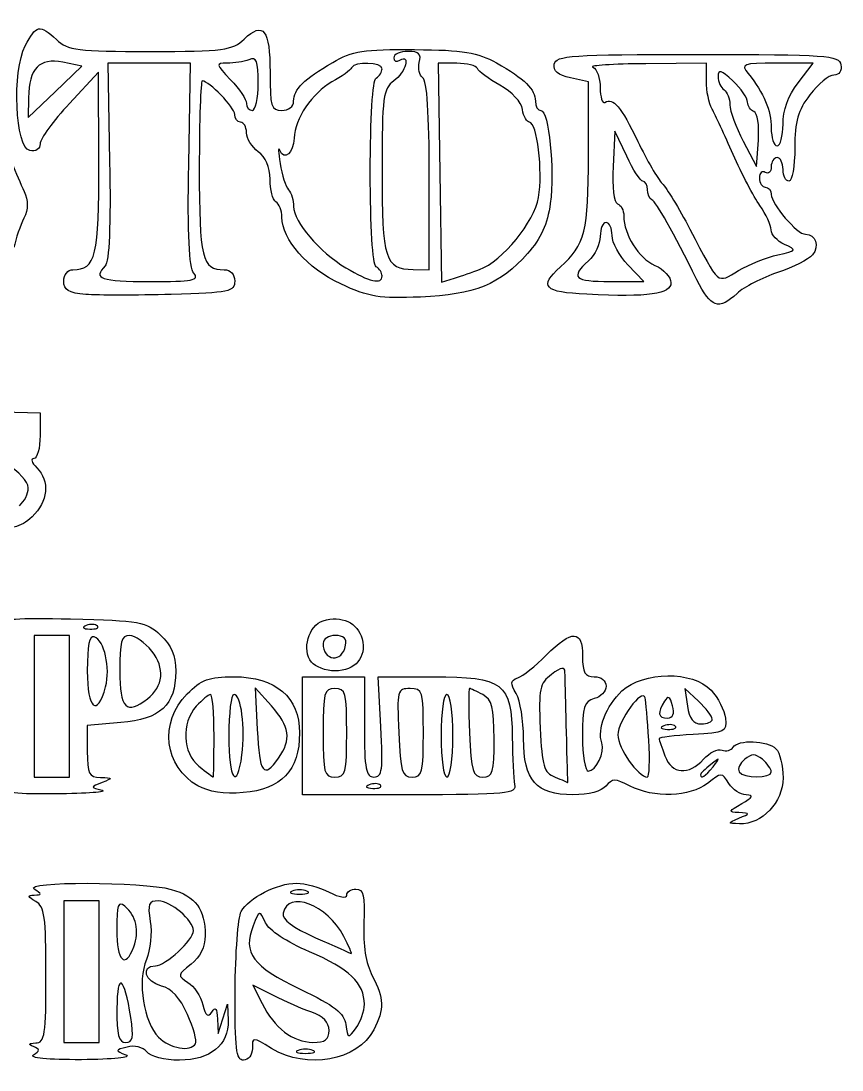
# Model space of a CAD drawing. Extents: x 2.03 to 5.27, y 7.1 to 8.91.
# Drawn here: x 2.863 to 3.328, y 7.263 to 7.856 of the extents above; entities that cross this region are included whole.
import ezdxf

# ---------------------------------------------------------------- set-up
doc = ezdxf.new("R2010")
doc.units = 0
doc.layers.add('Layer_1', color=7, linetype='CONTINUOUS')

msp = doc.modelspace()

# ---------------------------------------------------------------- linework, layer by layer
at = {"layer": 'Layer_1', "color": 7}
for p, q in [((2.897866, 7.830077), (2.887016, 7.832296)), ((2.887016, 7.832296), (2.887021, 7.832296)), ((2.93585, 7.831758), (2.912517, 7.831758)), ((2.912517, 7.831758), (2.91351, 7.776247)), ((2.959183, 7.831757), (2.93585, 7.831758)), ((2.958195, 7.774781), (2.959183, 7.831757)), ((3.109739, 7.831753), (3.099183, 7.831756)), ((3.099183, 7.831756), (3.10016, 7.769907)), ((3.25085, 7.831749), (3.216683, 7.831485)), ((3.25085, 7.821704), (3.25085, 7.831749)), ((3.311189, 7.831749), (3.290503, 7.831749)), ((3.302686, 7.820601), (3.311189, 7.831749)), ((2.882689, 7.815613), (2.897866, 7.830077)), ((2.907263, 7.826749), (2.890723, 7.809016)), ((2.90739, 7.775677), (2.907263, 7.826749)), ((2.997517, 7.820439), (2.997517, 7.820439)), ((3.184184, 7.821219), (3.173998, 7.823456)), ((3.184184, 7.779772), (3.184184, 7.821219)), ((2.867512, 7.801148), (2.882689, 7.815613)), ((2.867623, 7.812282), (2.867512, 7.801148)), ((3.277745, 7.80445), (3.277745, 7.80445)), ((3.294183, 7.797267), (3.294183, 7.797267)), ((3.199183, 7.793416), (3.198161, 7.773479)), ((3.205803, 7.779249), (3.199183, 7.793416)), ((3.271683, 7.787685), (3.279183, 7.773416)), ((3.279183, 7.773416), (3.280245, 7.788339)), ((3.094183, 7.715082), (3.094183, 7.768219)), ((3.094183, 7.768219), (3.094183, 7.768219)), ((3.10016, 7.769907), (3.101136, 7.708057)), ((3.291272, 7.723531), (3.291271, 7.723531)), ((2.961103, 7.71311), (2.961103, 7.71311)), ((3.085016, 7.715209), (3.094183, 7.715082)), ((3.122619, 7.715167), (3.12262, 7.715167)), ((3.21543, 7.708416), (3.206473, 7.717765)), ((3.206473, 7.717765), (3.206473, 7.717765)), ((3.067516, 7.711552), (3.067516, 7.711552)), ((3.101136, 7.708057), (3.108493, 7.710348)), ((3.196473, 7.708416), (3.21543, 7.708416)), ((3.245539, 7.709329), (3.245538, 7.709329)), ((2.900017, 7.701117), (2.900017, 7.701117)), ((2.852786, 7.634685), (2.874183, 7.634222)), ((2.874183, 7.634222), (2.874183, 7.621318)), ((2.867517, 7.591885), (2.867517, 7.591885)), ((2.906614, 7.513763), (2.906614, 7.513763)), ((2.88085, 7.508416), (2.87085, 7.508416)), ((2.87085, 7.508416), (2.87085, 7.468416)), ((2.89085, 7.508416), (2.88085, 7.508416)), ((2.89085, 7.468416), (2.89085, 7.508416)), ((3.046928, 7.502859), (3.046928, 7.502859)), ((3.027552, 7.493373), (3.027552, 7.493373)), ((3.022517, 7.451749), (3.022517, 7.485083)), ((3.022517, 7.485083), (3.040017, 7.485083)), ((3.040017, 7.485083), (3.057517, 7.485083)), ((3.057517, 7.485083), (3.057517, 7.456749)), ((3.066865, 7.456749), (3.065378, 7.485083)), ((3.065378, 7.485083), (3.096447, 7.485083)), ((2.911213, 7.479467), (2.911213, 7.479467)), ((3.005017, 7.468586), (2.99585, 7.478862)), ((2.99585, 7.478862), (2.996957, 7.455306)), ((3.24642, 7.471213), (3.238658, 7.478506)), ((3.238658, 7.478506), (3.240132, 7.468461)), ((2.934876, 7.472583), (2.934876, 7.472583)), ((2.87085, 7.468416), (2.87085, 7.428416)), ((2.89085, 7.428416), (2.89085, 7.468416)), ((2.89085, 7.468416), (2.89085, 7.468416)), ((3.231742, 7.468698), (3.231742, 7.468698)), ((2.919738, 7.459157), (2.900851, 7.45759)), ((2.900851, 7.45759), (2.900851, 7.443003)), ((3.254183, 7.461168), (3.254183, 7.461168)), ((2.972517, 7.451749), (2.972517, 7.451749)), ((3.022517, 7.418416), (3.022517, 7.451749)), ((3.022517, 7.451749), (3.022517, 7.451749)), ((3.047517, 7.453416), (3.047517, 7.453416)), ((3.09085, 7.453416), (3.09085, 7.453416)), ((3.107516, 7.451749), (3.107516, 7.451749)), ((3.171753, 7.454249), (3.171754, 7.454249)), ((3.23328, 7.457097), (3.23328, 7.457097)), ((3.13085, 7.449965), (3.13085, 7.449965)), ((3.21832, 7.449249), (3.218321, 7.449249)), ((2.988302, 7.440916), (2.988302, 7.440916)), ((3.008994, 7.439158), (3.008994, 7.439158)), ((3.254608, 7.434249), (3.254608, 7.434249)), ((2.87085, 7.428416), (2.88085, 7.428416)), ((2.88085, 7.428416), (2.89085, 7.428416)), ((3.287516, 7.431341), (3.287516, 7.431341)), ((2.963434, 7.423421), (2.963434, 7.423421)), ((3.066614, 7.423763), (3.066614, 7.423763)), ((3.083055, 7.418416), (3.022517, 7.418416)), ((3.269184, 7.405083), (3.269183, 7.405083)), ((3.025017, 7.363957), (3.025017, 7.363957)), ((2.897517, 7.358416), (2.887517, 7.358416)), ((2.887517, 7.358416), (2.887517, 7.318416)), ((2.907517, 7.358416), (2.897517, 7.358416)), ((2.907517, 7.318416), (2.907517, 7.358416)), ((3.045866, 7.338385), (3.045866, 7.338385)), ((2.927126, 7.332458), (2.927126, 7.332458)), ((2.887517, 7.318416), (2.887517, 7.278416)), ((2.907517, 7.278416), (2.907517, 7.318416)), ((2.907517, 7.318416), (2.907517, 7.318416)), ((3.006192, 7.304908), (2.994455, 7.310892)), ((2.994455, 7.310892), (2.999679, 7.300487)), ((2.984438, 7.307436), (2.984437, 7.307435)), ((2.977517, 7.291749), (2.980185, 7.300083)), ((2.980185, 7.300083), (2.980518, 7.290916)), ((3.057517, 7.299978), (3.057517, 7.299978)), ((2.925443, 7.292583), (2.925443, 7.292583)), ((2.974464, 7.291749), (2.974848, 7.283416)), ((2.974848, 7.283416), (2.977517, 7.291749)), ((3.037517, 7.285256), (3.037517, 7.285256)), ((2.887517, 7.278416), (2.897517, 7.278416)), ((2.897517, 7.278416), (2.907517, 7.278416)), ((2.962093, 7.27773), (2.962093, 7.27773)), ((3.02835, 7.273957), (3.02835, 7.273957)), ((2.870394, 7.271397), (2.870394, 7.271397))]:
    msp.add_line(p, q, dxfattribs=at)
for points in [[(2.989555, 7.845431), (3.000419, 7.855637), (3.004184, 7.850778), (3.004184, 7.826552)], [(2.865792, 7.841636), (2.871954, 7.853553), (2.873913, 7.853936), (2.883416, 7.845082)], [(2.883416, 7.845082), (2.889851, 7.839087), (2.895179, 7.838415), (2.936329, 7.838415)], [(2.936329, 7.838415), (2.978259, 7.838415), (2.982712, 7.839002), (2.989555, 7.845431)], [(2.86835, 7.782373), (2.860093, 7.783949), (2.858233, 7.827019), (2.865792, 7.841636)], [(3.039604, 7.832233), (3.050766, 7.838716), (3.057039, 7.839698), (3.085876, 7.839471)], [(3.082204, 7.838415), (3.077793, 7.838415), (3.074183, 7.836827), (3.074183, 7.834885)], [(3.077516, 7.833415), (3.0839, 7.837361), (3.080802, 7.82652), (3.074183, 7.821749)], [(3.088581, 7.832125), (3.089856, 7.837003), (3.088425, 7.838415), (3.082204, 7.838415)], [(3.085876, 7.839471), (3.11362, 7.839253), (3.121404, 7.837991), (3.132122, 7.83197)], [(3.164877, 7.831221), (3.165834, 7.836186), (3.174081, 7.836749), (3.245851, 7.836749)], [(3.245851, 7.836749), (3.319305, 7.836749), (3.325851, 7.836278), (3.326883, 7.830915)], [(2.887021, 7.832296), (2.873841, 7.834992), (2.867779, 7.828738), (2.867623, 7.812282)], [(2.979954, 7.831749), (2.97328, 7.831749), (2.973375, 7.831291), (2.981893, 7.8224)], [(2.992244, 7.833772), (2.989344, 7.832659), (2.983813, 7.831749), (2.979954, 7.831749)], [(2.997517, 7.820439), (2.997517, 7.833073), (2.996582, 7.835437), (2.992244, 7.833772)], [(3.017517, 7.81032), (3.017517, 7.816989), (3.023389, 7.822814), (3.039604, 7.832233)], [(3.067516, 7.828612), (3.067516, 7.832316), (3.051914, 7.832892), (3.050294, 7.829249)], [(3.074183, 7.834885), (3.074183, 7.832944), (3.075683, 7.832282), (3.077516, 7.833415)], [(3.090559, 7.823595), (3.088566, 7.824827), (3.087676, 7.828665), (3.088581, 7.832125)], [(3.121405, 7.828767), (3.120794, 7.830407), (3.115544, 7.831751), (3.109739, 7.831753)], [(3.132122, 7.83197), (3.148169, 7.822958), (3.154184, 7.817055), (3.154184, 7.81032)], [(3.173998, 7.823456), (3.16693, 7.825009), (3.164138, 7.827385), (3.164877, 7.831221)], [(3.216683, 7.831485), (3.197891, 7.831341), (3.184391, 7.830465), (3.186683, 7.829541)], [(3.290503, 7.831749), (3.27124, 7.831749), (3.270139, 7.831348), (3.2745, 7.825915)], [(3.326883, 7.830915), (3.327555, 7.827423), (3.325969, 7.825082), (3.322931, 7.825082)], [(3.004184, 7.826552), (3.004184, 7.807304), (3.004874, 7.805082), (3.01085, 7.805082)], [(3.050294, 7.829249), (3.049683, 7.827874), (3.044683, 7.824233), (3.039183, 7.821158)], [(3.064183, 7.823415), (3.066016, 7.824549), (3.067516, 7.826887), (3.067516, 7.828612)], [(3.134183, 7.819334), (3.127766, 7.822882), (3.122016, 7.827127), (3.121405, 7.828767)], [(3.186683, 7.829541), (3.188975, 7.828617), (3.19085, 7.823396), (3.19085, 7.817941)], [(3.26585, 7.821749), (3.259187, 7.828008), (3.257516, 7.828498), (3.257516, 7.824193)], [(3.2745, 7.825915), (3.283427, 7.814796), (3.287516, 7.805124), (3.287516, 7.795127)], [(3.322931, 7.825082), (3.32014, 7.825082), (3.31403, 7.820066), (3.309353, 7.813934)], [(2.965825, 7.821749), (2.964923, 7.821749), (2.964184, 7.799549), (2.964184, 7.772416)], [(2.984184, 7.802814), (2.984184, 7.806823), (2.969712, 7.821749), (2.965825, 7.821749)], [(2.981893, 7.8224), (2.986819, 7.817258), (2.99085, 7.811258), (2.99085, 7.809066)], [(2.994183, 7.805082), (2.996017, 7.805082), (2.997517, 7.811993), (2.997517, 7.820439)], [(3.039183, 7.821158), (3.027908, 7.814855), (3.018125, 7.800372), (3.01776, 7.789446)], [(3.06085, 7.770082), (3.06085, 7.800669), (3.062195, 7.822187), (3.064183, 7.823415)], [(3.074183, 7.821749), (3.06807, 7.817343), (3.067516, 7.81312), (3.067516, 7.770872)], [(3.094183, 7.768219), (3.094183, 7.802886), (3.092924, 7.822134), (3.090559, 7.823595)], [(3.146915, 7.805649), (3.146302, 7.809815), (3.140903, 7.815617), (3.134183, 7.819334)], [(3.254058, 7.80587), (3.252293, 7.809054), (3.25085, 7.816179), (3.25085, 7.821704)], [(3.257516, 7.824193), (3.257516, 7.821232), (3.259016, 7.817882), (3.26085, 7.816749)], [(3.274183, 7.809779), (3.274183, 7.812056), (3.270433, 7.817443), (3.26585, 7.821749)], [(3.294183, 7.797267), (3.294183, 7.805194), (3.297155, 7.813349), (3.302686, 7.820601)], [(3.19085, 7.817941), (3.19085, 7.812485), (3.192046, 7.808761), (3.193509, 7.809665)], [(3.26085, 7.816749), (3.262683, 7.815616), (3.264183, 7.811823), (3.264183, 7.808321)], [(3.309353, 7.813934), (3.302554, 7.805021), (3.30085, 7.799008), (3.30085, 7.783934)], [(2.890723, 7.809016), (2.881626, 7.799263), (2.874184, 7.789029), (2.874184, 7.786272)], [(2.99085, 7.809066), (2.99085, 7.806875), (2.99235, 7.805082), (2.994183, 7.805082)], [(3.01085, 7.805082), (3.014689, 7.805082), (3.017517, 7.807304), (3.017517, 7.81032)], [(3.154184, 7.81032), (3.154184, 7.807439), (3.155576, 7.805082), (3.157277, 7.805082)], [(3.193509, 7.809665), (3.198152, 7.812535), (3.202579, 7.80727), (3.212092, 7.787568)], [(3.264183, 7.808321), (3.264183, 7.804819), (3.267558, 7.795533), (3.271683, 7.787685)], [(3.277745, 7.80445), (3.275786, 7.805104), (3.274183, 7.807501), (3.274183, 7.809779)], [(2.987517, 7.798415), (2.985684, 7.798415), (2.984184, 7.800395), (2.984184, 7.802814)], [(3.150877, 7.798415), (3.149284, 7.798415), (3.147501, 7.80167), (3.146915, 7.805649)], [(3.157277, 7.805082), (3.161821, 7.805082), (3.165237, 7.771525), (3.162625, 7.752538)], [(3.266006, 7.780202), (3.261199, 7.791136), (3.255822, 7.802687), (3.254058, 7.80587)], [(3.280245, 7.788339), (3.280854, 7.796896), (3.279788, 7.80377), (3.277745, 7.80445)], [(2.99085, 7.792485), (2.99085, 7.795747), (2.98935, 7.798415), (2.987517, 7.798415)], [(3.155984, 7.755876), (3.158511, 7.770834), (3.155201, 7.798415), (3.150877, 7.798415)], [(3.287516, 7.795127), (3.287516, 7.789603), (3.289016, 7.785082), (3.29085, 7.785082)], [(3.29085, 7.785082), (3.292683, 7.785082), (3.294183, 7.790566), (3.294183, 7.797267)], [(2.997517, 7.781749), (2.99385, 7.784392), (2.99085, 7.789223), (2.99085, 7.792485)], [(3.01776, 7.789446), (3.017477, 7.780948), (3.012211, 7.776454), (3.009693, 7.782562)], [(2.874184, 7.786272), (2.874184, 7.783297), (2.871813, 7.781712), (2.86835, 7.782373)], [(3.009693, 7.782562), (3.008745, 7.784865), (3.008815, 7.781499), (3.009849, 7.775082)], [(3.212092, 7.787568), (3.217186, 7.777019), (3.223377, 7.766364), (3.22585, 7.763891)], [(3.30085, 7.783934), (3.30085, 7.773566), (3.29935, 7.765082), (3.297517, 7.765082)], [(3.004184, 7.76621), (3.004184, 7.77312), (3.001809, 7.778656), (2.997517, 7.781749)], [(3.16835, 7.716679), (3.182403, 7.729437), (3.184184, 7.736531), (3.184184, 7.779772)], [(3.214969, 7.765082), (3.213569, 7.765082), (3.209444, 7.771457), (3.205803, 7.779249)], [(3.281131, 7.751354), (3.277619, 7.756286), (3.270813, 7.769267), (3.266006, 7.780202)], [(3.29085, 7.778416), (3.289017, 7.778416), (3.287517, 7.776077), (3.287517, 7.773219)], [(3.294184, 7.771749), (3.294184, 7.775416), (3.292684, 7.778416), (3.29085, 7.778416)], [(2.858366, 7.77512), (2.860189, 7.770515), (2.863247, 7.763373), (2.865162, 7.759248)], [(2.892755, 7.715082), (2.905682, 7.715082), (2.907521, 7.722697), (2.90739, 7.775677)], [(2.91351, 7.776247), (2.914147, 7.740669), (2.913249, 7.719481), (2.91101, 7.717242)], [(2.961103, 7.71311), (2.958376, 7.716396), (2.957504, 7.734893), (2.958195, 7.774781)], [(2.964184, 7.772416), (2.964184, 7.72146), (2.965741, 7.715082), (2.978184, 7.715082)], [(3.009849, 7.775082), (3.010885, 7.768666), (3.013033, 7.761991), (3.014623, 7.760249)], [(3.198161, 7.773479), (3.197549, 7.76154), (3.198552, 7.753071), (3.200661, 7.752368)], [(3.287517, 7.773219), (3.287517, 7.770361), (3.286017, 7.768949), (3.284184, 7.770082)], [(3.297517, 7.765082), (3.295684, 7.765082), (3.294184, 7.768082), (3.294184, 7.771749)], [(3.007517, 7.753416), (3.005684, 7.754549), (3.004184, 7.760306), (3.004184, 7.76621)], [(3.064183, 7.716749), (3.062195, 7.717978), (3.06085, 7.739496), (3.06085, 7.770082)], [(3.067516, 7.770872), (3.067516, 7.720791), (3.069203, 7.715428), (3.085016, 7.715209)], [(3.284184, 7.770082), (3.28235, 7.771215), (3.28085, 7.769804), (3.28085, 7.766946)], [(3.28085, 7.766946), (3.28085, 7.764087), (3.28235, 7.761749), (3.284184, 7.761749)], [(3.014623, 7.760249), (3.016214, 7.758507), (3.017516, 7.754224), (3.017516, 7.75073)], [(3.217516, 7.76036), (3.217516, 7.762957), (3.21637, 7.765082), (3.214969, 7.765082)], [(3.220016, 7.754527), (3.218641, 7.755138), (3.217516, 7.757763), (3.217516, 7.76036)], [(3.22585, 7.763891), (3.228323, 7.761418), (3.235369, 7.749799), (3.241507, 7.738072)], [(3.284184, 7.761749), (3.286017, 7.761749), (3.287519, 7.759874), (3.287521, 7.757582)], [(2.865162, 7.759248), (2.867607, 7.753979), (2.867561, 7.749517), (2.865006, 7.744248)], [(3.12262, 7.715167), (3.135484, 7.719971), (3.153666, 7.742156), (3.155984, 7.755876)], [(3.245538, 7.709329), (3.232221, 7.736211), (3.222503, 7.753421), (3.220016, 7.754527)], [(3.287521, 7.757582), (3.287528, 7.752173), (3.302227, 7.735082), (3.306875, 7.735082)], [(3.01085, 7.744839), (3.01085, 7.748423), (3.00935, 7.752282), (3.007517, 7.753416)], [(3.017516, 7.75073), (3.017516, 7.742196), (3.032133, 7.725077), (3.047045, 7.716147)], [(3.162625, 7.752538), (3.161018, 7.740849), (3.157314, 7.732694), (3.149775, 7.724242)], [(3.200661, 7.752368), (3.202598, 7.751722), (3.204184, 7.748617), (3.204184, 7.745469)], [(3.287516, 7.737577), (3.287516, 7.740222), (3.284643, 7.746422), (3.281131, 7.751354)], [(2.865006, 7.744248), (2.863006, 7.740123), (2.860474, 7.732624), (2.85938, 7.727584)], [(3.044149, 7.707022), (3.025269, 7.715782), (3.01085, 7.732157), (3.01085, 7.744839)], [(3.194183, 7.741749), (3.19235, 7.741749), (3.19085, 7.738231), (3.19085, 7.733932)], [(3.197516, 7.734431), (3.197516, 7.738456), (3.196016, 7.741749), (3.194183, 7.741749)], [(3.204184, 7.745469), (3.204184, 7.734875), (3.212449, 7.721693), (3.221684, 7.717559)], [(3.241507, 7.738072), (3.258501, 7.705602), (3.256605, 7.707219), (3.269065, 7.714571)], [(3.295016, 7.729395), (3.290891, 7.73125), (3.287516, 7.734932), (3.287516, 7.737577)], [(3.19085, 7.733932), (3.19085, 7.729633), (3.18785, 7.723401), (3.184183, 7.720082)], [(3.206473, 7.717765), (3.201547, 7.722907), (3.197516, 7.730407), (3.197516, 7.734431)], [(3.306875, 7.735082), (3.312754, 7.735082), (3.315036, 7.728459), (3.310881, 7.723452)], [(3.149775, 7.724242), (3.134142, 7.706716), (3.119979, 7.70096), (3.089254, 7.699645)], [(3.291271, 7.723531), (3.302023, 7.725914), (3.302187, 7.726171), (3.295016, 7.729395)], [(3.184183, 7.720082), (3.173747, 7.710638), (3.176089, 7.708416), (3.196473, 7.708416)], [(3.269065, 7.714571), (3.275094, 7.718128), (3.285087, 7.72216), (3.291272, 7.723531)], [(3.310881, 7.723452), (3.308748, 7.720883), (3.299858, 7.716407), (3.291124, 7.713506)], [(2.887517, 7.708617), (2.887517, 7.712272), (2.889793, 7.715082), (2.892755, 7.715082)], [(2.91101, 7.717242), (2.903772, 7.710004), (2.908315, 7.708416), (2.936258, 7.708416)], [(2.936258, 7.708416), (2.960596, 7.708416), (2.964403, 7.709134), (2.961103, 7.71311)], [(2.978184, 7.715082), (2.981897, 7.715082), (2.984184, 7.712621), (2.984184, 7.708623)], [(3.047045, 7.716147), (3.060223, 7.708255), (3.067516, 7.706618), (3.067516, 7.711552)], [(3.067516, 7.711552), (3.067516, 7.713277), (3.066016, 7.715616), (3.064183, 7.716749)], [(3.108493, 7.710348), (3.112539, 7.711608), (3.118896, 7.713776), (3.122619, 7.715167)], [(3.18335, 7.701189), (3.159, 7.702387), (3.15601, 7.705475), (3.16835, 7.716679)], [(3.221684, 7.717559), (3.226725, 7.715301), (3.23085, 7.710912), (3.23085, 7.707803)], [(3.291124, 7.713506), (3.282389, 7.710605), (3.272068, 7.705273), (3.268186, 7.701657)], [(2.900017, 7.701117), (2.890224, 7.701927), (2.887517, 7.703552), (2.887517, 7.708617)], [(2.984184, 7.708623), (2.984184, 7.702699), (2.981218, 7.702079), (2.94835, 7.701123)], [(3.089254, 7.699645), (3.066134, 7.698655), (3.060032, 7.699651), (3.044149, 7.707022)], [(3.23085, 7.707803), (3.23085, 7.701209), (3.218343, 7.699468), (3.18335, 7.701189)], [(3.268186, 7.701657), (3.257871, 7.692047), (3.253339, 7.693582), (3.245539, 7.709329)], [(2.94835, 7.701123), (2.928642, 7.700551), (2.906892, 7.700548), (2.900017, 7.701117)], [(2.874183, 7.621318), (2.874183, 7.614221), (2.872576, 7.608414), (2.870612, 7.608414)], [(2.870612, 7.608414), (2.868648, 7.608414), (2.869398, 7.606057), (2.872279, 7.603176)], [(2.867517, 7.591885), (2.867517, 7.595257), (2.862056, 7.601127), (2.855017, 7.605322)], [(2.872279, 7.603176), (2.879827, 7.595627), (2.878725, 7.584045), (2.869645, 7.575515)], [(2.862517, 7.581749), (2.865267, 7.584031), (2.867517, 7.588593), (2.867517, 7.591885)], [(2.869645, 7.575515), (2.862866, 7.569147), (2.8587, 7.568256), (2.839649, 7.5691)], [(2.854184, 7.515295), (2.850656, 7.517724), (2.861622, 7.518445), (2.891417, 7.517744)], [(2.891417, 7.517744), (2.930831, 7.516816), (2.934225, 7.51621), (2.942251, 7.508668)], [(3.027552, 7.493373), (3.021973, 7.500095), (3.025961, 7.51414), (3.034191, 7.516752)], [(3.034191, 7.516752), (3.044383, 7.519987), (3.053944, 7.515529), (3.056214, 7.506484)], [(2.900225, 7.514027), (2.897566, 7.512962), (2.898356, 7.512173), (2.902239, 7.512013)], [(2.906614, 7.513763), (2.905506, 7.514871), (2.902631, 7.514989), (2.900225, 7.514027)], [(2.902239, 7.512013), (2.905753, 7.511868), (2.907721, 7.512656), (2.906614, 7.513763)], [(3.16035, 7.497285), (3.174984, 7.511872), (3.18085, 7.511719), (3.18085, 7.496749)], [(2.904835, 7.507643), (2.902031, 7.508578), (2.90085, 7.502879), (2.90085, 7.488416)], [(2.911213, 7.479467), (2.914041, 7.490041), (2.910483, 7.505761), (2.904835, 7.507643)], [(2.924775, 7.508416), (2.920163, 7.508416), (2.919183, 7.504912), (2.919183, 7.488416)], [(2.937333, 7.499559), (2.933501, 7.50443), (2.92785, 7.508416), (2.924775, 7.508416)], [(2.942251, 7.508668), (2.948501, 7.502795), (2.95085, 7.497205), (2.95085, 7.488204)], [(3.041094, 7.508416), (3.037293, 7.508416), (3.034183, 7.506416), (3.034183, 7.503972)], [(3.056214, 7.506484), (3.058865, 7.495924), (3.05248, 7.488416), (3.04085, 7.488416)], [(3.046928, 7.502859), (3.047654, 7.506606), (3.045754, 7.508416), (3.041094, 7.508416)], [(2.934876, 7.472583), (2.943966, 7.479728), (2.944896, 7.489944), (2.937333, 7.499559)], [(3.034183, 7.503972), (3.034183, 7.493762), (3.044981, 7.49282), (3.046928, 7.502859)], [(3.04085, 7.488416), (3.035799, 7.488416), (3.029815, 7.490647), (3.027552, 7.493373)], [(3.144183, 7.484387), (3.146933, 7.485359), (3.154208, 7.491163), (3.16035, 7.497285)], [(3.18085, 7.496749), (3.18085, 7.487305), (3.18212, 7.485083), (3.187517, 7.485083)], [(2.90085, 7.488416), (2.90085, 7.466725), (2.906501, 7.461845), (2.911213, 7.479467)], [(2.919183, 7.488416), (2.919183, 7.467284), (2.923104, 7.463328), (2.934876, 7.472583)], [(2.95085, 7.488204), (2.95085, 7.469061), (2.942241, 7.461023), (2.919738, 7.459157)], [(3.17092, 7.487738), (3.170865, 7.490899), (3.168833, 7.490543), (3.16335, 7.486416)], [(3.171754, 7.454249), (3.171334, 7.470291), (3.170959, 7.485361), (3.17092, 7.487738)], [(3.203138, 7.477034), (3.215321, 7.488325), (3.243088, 7.48856), (3.253516, 7.47746)], [(2.95726, 7.475339), (2.965431, 7.48351), (2.969694, 7.485083), (2.983671, 7.485083)], [(2.983671, 7.485083), (3.007441, 7.485083), (3.02085, 7.473622), (3.02085, 7.453306)], [(3.096447, 7.485083), (3.136119, 7.485083), (3.14073, 7.481555), (3.141105, 7.450916)], [(3.14335, 7.475563), (3.139891, 7.481422), (3.140032, 7.48292), (3.144183, 7.484387)], [(3.16335, 7.486416), (3.156547, 7.481297), (3.155952, 7.478475), (3.156954, 7.456053)], [(3.187517, 7.485083), (3.191394, 7.485083), (3.194183, 7.482861), (3.194183, 7.479771)], [(2.963434, 7.423421), (2.94438, 7.434162), (2.941373, 7.459452), (2.95726, 7.475339)], [(2.970533, 7.475083), (2.969442, 7.475083), (2.965817, 7.472063), (2.962478, 7.468373)], [(2.972517, 7.451749), (2.972517, 7.464583), (2.971624, 7.475083), (2.970533, 7.475083)], [(2.983805, 7.475083), (2.98218, 7.475083), (2.98085, 7.464583), (2.98085, 7.451749)], [(2.988302, 7.440916), (2.99033, 7.456148), (2.987837, 7.475083), (2.983805, 7.475083)], [(3.04085, 7.478416), (3.034776, 7.478416), (3.034183, 7.476194), (3.034183, 7.453416)], [(3.047517, 7.453416), (3.047517, 7.476194), (3.046924, 7.478416), (3.04085, 7.478416)], [(3.08335, 7.478424), (3.07614, 7.47843), (3.075892, 7.477463), (3.076946, 7.453424)], [(3.09085, 7.453416), (3.09085, 7.477117), (3.09046, 7.478416), (3.08335, 7.478424)], [(3.104183, 7.475083), (3.102278, 7.475083), (3.10085, 7.465083), (3.10085, 7.451749)], [(3.107516, 7.451749), (3.107516, 7.465083), (3.106088, 7.475083), (3.104183, 7.475083)], [(3.116902, 7.478424), (3.116323, 7.478427), (3.116343, 7.467178), (3.116947, 7.453424)], [(3.124402, 7.474965), (3.120856, 7.476863), (3.117481, 7.47842), (3.116902, 7.478424)], [(3.147517, 7.450128), (3.147517, 7.460236), (3.145642, 7.471682), (3.14335, 7.475563)], [(3.194183, 7.479771), (3.194183, 7.476849), (3.191183, 7.473674), (3.187517, 7.472715)], [(3.191741, 7.447726), (3.189008, 7.455364), (3.194222, 7.46877), (3.203138, 7.477034)], [(3.216256, 7.473139), (3.21472, 7.479183), (3.20085, 7.460304), (3.20085, 7.452169)], [(3.253516, 7.47746), (3.257454, 7.473268), (3.261091, 7.466143), (3.261597, 7.461627)], [(3.13085, 7.449965), (3.13085, 7.467859), (3.129756, 7.4721), (3.124402, 7.474965)], [(3.187517, 7.472715), (3.181803, 7.471221), (3.18085, 7.468169), (3.18085, 7.451361)], [(3.218321, 7.449249), (3.217612, 7.460708), (3.216683, 7.471458), (3.216256, 7.473139)], [(3.227105, 7.471198), (3.222999, 7.46472), (3.223554, 7.461749), (3.228871, 7.461749)], [(3.231742, 7.468698), (3.23036, 7.473981), (3.229249, 7.47458), (3.227105, 7.471198)], [(3.254183, 7.461168), (3.254183, 7.462682), (3.25069, 7.467202), (3.24642, 7.471213)], [(2.962478, 7.468373), (2.953876, 7.458869), (2.954627, 7.44215), (2.963997, 7.434563)], [(3.008994, 7.439158), (3.016418, 7.449757), (3.015455, 7.456885), (3.005017, 7.468586)], [(3.228871, 7.461749), (3.231981, 7.461749), (3.232948, 7.464088), (3.231742, 7.468698)], [(3.240132, 7.468461), (3.241174, 7.461361), (3.24345, 7.458416), (3.247895, 7.458416)], [(3.226892, 7.45736), (3.224232, 7.456295), (3.225022, 7.455506), (3.228905, 7.455346)], [(3.23328, 7.457097), (3.232173, 7.458204), (3.229298, 7.458323), (3.226892, 7.45736)], [(3.261597, 7.461627), (3.262469, 7.453844), (3.261519, 7.453364), (3.24335, 7.452417)], [(3.247895, 7.458416), (3.251353, 7.458416), (3.254183, 7.459655), (3.254183, 7.461168)], [(2.972052, 7.428416), (2.972308, 7.428416), (2.972517, 7.438916), (2.972517, 7.451749)], [(2.98085, 7.451749), (2.98085, 7.426899), (2.985531, 7.420094), (2.988302, 7.440916)], [(3.02085, 7.453306), (3.02085, 7.432219), (3.010521, 7.421292), (2.988987, 7.419597)], [(2.996957, 7.455306), (2.998127, 7.430396), (3.000566, 7.427125), (3.008994, 7.439158)], [(3.034183, 7.453416), (3.034183, 7.430638), (3.034775, 7.428416), (3.04085, 7.428416)], [(3.04085, 7.428416), (3.046924, 7.428416), (3.047517, 7.430638), (3.047517, 7.453416)], [(3.057517, 7.456749), (3.057517, 7.432815), (3.058358, 7.428416), (3.062934, 7.428416)], [(3.062934, 7.428416), (3.067628, 7.428416), (3.068154, 7.432205), (3.066865, 7.456749)], [(3.076946, 7.453424), (3.077914, 7.431362), (3.078797, 7.428416), (3.084446, 7.428416)], [(3.084446, 7.428416), (3.090193, 7.428416), (3.09085, 7.430981), (3.09085, 7.453416)], [(3.10085, 7.451749), (3.10085, 7.438416), (3.102278, 7.428416), (3.104183, 7.428416)], [(3.104183, 7.428416), (3.106088, 7.428416), (3.107516, 7.438416), (3.107516, 7.451749)], [(3.116947, 7.453424), (3.117914, 7.431362), (3.118798, 7.428416), (3.124447, 7.428416)], [(3.156954, 7.456053), (3.157923, 7.434353), (3.158941, 7.430978), (3.165287, 7.42842)], [(3.172517, 7.425294), (3.172517, 7.425177), (3.172173, 7.438208), (3.171753, 7.454249)], [(3.18085, 7.451361), (3.18085, 7.440575), (3.182297, 7.431749), (3.184066, 7.431749)], [(3.20085, 7.452169), (3.20085, 7.444646), (3.212211, 7.428416), (3.217477, 7.428416)], [(3.24335, 7.452417), (3.232808, 7.451867), (3.224183, 7.450839), (3.224183, 7.450134)], [(3.228905, 7.455346), (3.232419, 7.455202), (3.234388, 7.455989), (3.23328, 7.457097)], [(3.124447, 7.428416), (3.130102, 7.428416), (3.13085, 7.430934), (3.13085, 7.449965)], [(3.141105, 7.450916), (3.141245, 7.439458), (3.141863, 7.427458), (3.142477, 7.424249)], [(3.175442, 7.418416), (3.154589, 7.418416), (3.147517, 7.426448), (3.147517, 7.450128)], [(3.184066, 7.431749), (3.188483, 7.431749), (3.193626, 7.442455), (3.191741, 7.447726)], [(3.217477, 7.428416), (3.218649, 7.428416), (3.219029, 7.437791), (3.21832, 7.449249)], [(3.224183, 7.450134), (3.224183, 7.449428), (3.225646, 7.445003), (3.227434, 7.4403)], [(3.26594, 7.445228), (3.268732, 7.449746), (3.285412, 7.449187), (3.290183, 7.444416)], [(2.900851, 7.443003), (2.900851, 7.430167), (2.901751, 7.428388), (2.908351, 7.428182)], [(3.227434, 7.4403), (3.231372, 7.429941), (3.240822, 7.429177), (3.24929, 7.438534)], [(3.24929, 7.438534), (3.252666, 7.442265), (3.257351, 7.444581), (3.259699, 7.443679)], [(3.254608, 7.434249), (3.258755, 7.439536), (3.258637, 7.439654), (3.25335, 7.435508)], [(3.259699, 7.443679), (3.262048, 7.442778), (3.264856, 7.443475), (3.26594, 7.445228)], [(3.282517, 7.438416), (3.278545, 7.441712), (3.276495, 7.441718), (3.272553, 7.438449)], [(3.290183, 7.444416), (3.292383, 7.442216), (3.294183, 7.434825), (3.294183, 7.427991)], [(2.963997, 7.434563), (2.968172, 7.431182), (2.971797, 7.428416), (2.972052, 7.428416)], [(3.25335, 7.435508), (3.250142, 7.432992), (3.247517, 7.430367), (3.247517, 7.429675)], [(3.247517, 7.429675), (3.247517, 7.426931), (3.250254, 7.428697), (3.254608, 7.434249)], [(3.272553, 7.438449), (3.269823, 7.436184), (3.268412, 7.433), (3.269417, 7.431375)], [(3.287516, 7.431341), (3.287516, 7.43295), (3.285267, 7.436134), (3.282517, 7.438416)], [(2.908351, 7.428182), (2.91546, 7.427959), (2.915503, 7.427809), (2.909184, 7.425298)], [(3.165287, 7.42842), (3.169263, 7.426817), (3.172517, 7.42541), (3.172517, 7.425294)], [(3.207686, 7.423328), (3.199318, 7.427656), (3.197702, 7.427656), (3.19411, 7.423328)], [(3.263572, 7.424822), (3.259626, 7.431141), (3.259461, 7.431141), (3.251428, 7.424822)], [(3.269417, 7.431375), (3.271785, 7.427542), (3.287516, 7.427516), (3.287516, 7.431341)], [(3.294183, 7.427991), (3.294183, 7.414107), (3.282308, 7.40156), (3.269567, 7.401984)], [(2.909184, 7.425298), (2.902517, 7.422648), (2.902517, 7.422648), (2.909184, 7.420919)], [(2.988987, 7.419597), (2.978214, 7.418749), (2.969375, 7.420071), (2.963434, 7.423421)], [(3.060225, 7.424027), (3.057566, 7.422962), (3.058356, 7.422173), (3.062239, 7.422013)], [(3.066614, 7.423763), (3.065506, 7.424871), (3.062631, 7.424989), (3.060225, 7.424027)], [(3.062239, 7.422013), (3.065753, 7.421868), (3.067721, 7.422656), (3.066614, 7.423763)], [(3.142477, 7.424249), (3.143507, 7.418867), (3.138914, 7.418416), (3.083055, 7.418416)], [(3.19411, 7.423328), (3.191655, 7.42037), (3.18423, 7.418416), (3.175442, 7.418416)], [(3.251428, 7.424822), (3.241615, 7.417103), (3.221081, 7.416402), (3.207686, 7.423328)], [(3.273378, 7.418298), (3.270185, 7.418365), (3.265773, 7.421299), (3.263572, 7.424822)], [(2.882517, 7.418854), (2.86265, 7.418654), (2.851019, 7.419681), (2.853728, 7.421397)], [(2.909184, 7.420919), (2.912851, 7.419968), (2.900851, 7.419038), (2.882517, 7.418854)], [(3.27085, 7.413416), (3.277169, 7.417029), (3.27778, 7.418208), (3.273378, 7.418298)], [(3.269183, 7.4083), (3.263191, 7.408617), (3.263359, 7.409134), (3.27085, 7.413416)], [(3.269567, 7.401984), (3.262674, 7.402213), (3.262666, 7.402282), (3.269184, 7.405083)], [(3.269183, 7.405083), (3.27585, 7.407947), (3.27585, 7.407947), (3.269183, 7.4083)], [(2.87085, 7.365083), (2.863899, 7.369575), (2.932065, 7.36943), (2.948311, 7.364918)], [(2.987865, 7.3524), (2.992006, 7.360137), (3.008194, 7.368416), (3.019183, 7.368416)], [(3.019183, 7.368416), (3.023949, 7.368416), (3.032273, 7.366127), (3.037682, 7.36333)], [(2.87085, 7.361699), (2.875294, 7.361835), (2.875294, 7.36221), (2.87085, 7.365083)], [(2.948311, 7.364918), (2.962156, 7.361073), (2.967517, 7.353805), (2.967517, 7.338877)], [(3.045866, 7.338385), (3.036617, 7.35627), (3.014164, 7.364828), (3.011587, 7.35145)], [(3.016683, 7.363957), (3.014392, 7.363032), (3.016267, 7.362276), (3.02085, 7.362276)], [(3.025017, 7.363957), (3.022725, 7.364881), (3.018975, 7.364881), (3.016683, 7.363957)], [(3.02085, 7.362276), (3.025433, 7.362276), (3.027308, 7.363032), (3.025017, 7.363957)], [(3.037682, 7.36333), (3.043319, 7.360415), (3.047517, 7.359704), (3.047517, 7.361664)], [(3.047517, 7.361664), (3.047517, 7.363544), (3.049873, 7.365083), (3.052752, 7.365083)], [(3.052752, 7.365083), (3.056993, 7.365083), (3.057842, 7.361441), (3.057219, 7.345916)], [(2.871683, 7.358149), (2.867084, 7.360828), (2.866908, 7.361579), (2.87085, 7.361699)], [(2.877517, 7.316584), (2.877517, 7.349417), (2.876701, 7.355226), (2.871683, 7.358149)], [(2.922156, 7.355382), (2.918295, 7.358586), (2.917517, 7.356368), (2.917517, 7.342157)], [(2.941059, 7.358416), (2.935547, 7.358416), (2.934878, 7.356717), (2.936487, 7.346804)], [(2.96085, 7.341598), (2.96085, 7.347431), (2.947923, 7.358416), (2.941059, 7.358416)], [(2.927126, 7.332458), (2.930398, 7.341303), (2.928485, 7.350129), (2.922156, 7.355382)], [(2.984437, 7.307435), (2.984572, 7.328895), (2.986114, 7.349129), (2.987865, 7.3524)], [(3.001634, 7.346112), (2.998271, 7.353351), (2.998209, 7.353335), (2.99464, 7.344283)], [(3.011587, 7.35145), (3.010902, 7.347891), (3.016732, 7.343486), (3.029882, 7.337628)], [(2.936487, 7.346804), (2.937523, 7.340418), (2.936531, 7.330754), (2.934285, 7.325329)], [(3.026502, 7.329681), (3.013525, 7.335196), (3.003685, 7.341698), (3.001634, 7.346112)], [(3.057219, 7.345916), (3.056711, 7.333258), (3.058329, 7.323127), (3.061983, 7.316082)], [(2.917517, 7.342157), (2.917517, 7.324437), (2.922353, 7.319555), (2.927126, 7.332458)], [(2.939335, 7.321749), (2.945135, 7.321749), (2.96085, 7.336247), (2.96085, 7.341598)], [(2.967517, 7.338877), (2.967517, 7.33231), (2.964777, 7.326745), (2.959501, 7.322595)], [(2.99464, 7.344283), (2.988628, 7.329029), (2.994237, 7.32148), (3.021174, 7.308573)], [(3.029882, 7.337628), (3.040498, 7.332898), (3.049597, 7.328891), (3.050102, 7.328722)], [(3.050102, 7.328722), (3.050608, 7.328553), (3.048701, 7.332902), (3.045866, 7.338385)], [(3.057517, 7.299978), (3.057517, 7.311855), (3.048798, 7.320205), (3.026502, 7.329681)], [(2.934285, 7.325329), (2.929092, 7.31279), (2.932695, 7.289904), (2.941202, 7.281397)], [(2.942732, 7.310326), (2.933534, 7.312635), (2.930823, 7.321749), (2.939335, 7.321749)], [(2.959501, 7.322595), (2.951812, 7.316547), (2.951741, 7.31613), (2.957767, 7.312366)], [(2.871683, 7.278153), (2.876884, 7.278387), (2.877517, 7.282556), (2.877517, 7.316584)], [(2.925443, 7.292583), (2.92187, 7.316108), (2.91773, 7.318753), (2.917618, 7.297583)], [(3.061983, 7.316082), (3.068752, 7.303032), (3.068896, 7.297419), (3.062767, 7.285566)], [(2.957505, 7.294279), (2.953247, 7.303789), (2.94858, 7.308859), (2.942732, 7.310326)], [(2.957767, 7.312366), (2.961222, 7.310209), (2.965028, 7.304544), (2.966224, 7.299779)], [(2.989188, 7.268417), (2.985021, 7.268417), (2.984234, 7.274883), (2.984438, 7.307436)], [(3.027723, 7.29551), (3.022336, 7.297388), (3.012647, 7.301617), (3.006192, 7.304908)], [(3.021174, 7.308573), (3.040811, 7.299164), (3.046087, 7.295065), (3.047013, 7.2885)], [(2.917618, 7.297583), (2.91754, 7.282657), (2.918631, 7.278416), (2.922556, 7.278416)], [(2.966224, 7.299779), (2.96783, 7.29338), (2.969141, 7.292287), (2.97124, 7.295599)], [(2.97124, 7.295599), (2.973269, 7.298802), (2.974191, 7.297702), (2.974464, 7.291749)], [(2.999679, 7.300487), (3.006627, 7.286649), (3.017143, 7.278581), (3.02835, 7.27849)], [(3.052847, 7.286637), (3.055415, 7.29015), (3.057517, 7.296153), (3.057517, 7.299978)], [(2.922556, 7.278416), (2.9266, 7.278416), (2.92717, 7.281214), (2.925443, 7.292583)], [(2.962093, 7.27773), (2.962993, 7.279186), (2.960928, 7.286633), (2.957505, 7.294279)], [(3.037517, 7.285256), (3.037517, 7.289827), (3.034268, 7.293229), (3.027723, 7.29551)], [(2.980518, 7.290916), (2.981017, 7.277138), (2.97032, 7.268416), (2.952925, 7.268416)], [(3.062767, 7.285566), (3.053727, 7.268086), (3.025012, 7.262855), (3.005017, 7.275046)], [(3.047013, 7.2885), (3.048131, 7.280571), (3.048358, 7.280498), (3.052847, 7.286637)], [(2.941202, 7.281397), (2.947636, 7.274963), (2.959135, 7.272945), (2.962093, 7.27773)], [(3.005017, 7.275046), (2.994214, 7.281633), (2.994183, 7.281632), (2.994183, 7.275035)], [(3.02835, 7.27849), (3.035396, 7.278435), (3.037517, 7.279998), (3.037517, 7.285256)], [(2.870394, 7.276083), (2.867226, 7.277343), (2.867616, 7.277969), (2.871683, 7.278153)], [(2.870394, 7.271397), (2.87423, 7.273827), (2.87423, 7.274557), (2.870394, 7.276083)], [(2.923406, 7.275845), (2.9165, 7.274039), (2.916471, 7.273859), (2.922695, 7.271423)], [(2.934469, 7.273072), (2.932229, 7.27577), (2.927578, 7.276936), (2.923406, 7.275845)], [(2.994183, 7.275035), (2.994183, 7.271378), (2.991949, 7.268417), (2.989188, 7.268417)], [(3.020017, 7.273957), (3.017725, 7.273032), (3.0196, 7.272276), (3.024183, 7.272276)], [(3.02835, 7.273957), (3.026058, 7.274881), (3.022308, 7.274881), (3.020017, 7.273957)], [(3.024183, 7.272276), (3.028767, 7.272276), (3.030642, 7.273032), (3.02835, 7.273957)], [(2.897516, 7.268701), (2.878524, 7.26859), (2.867668, 7.26967), (2.870394, 7.271397)], [(2.922695, 7.271423), (2.926415, 7.269968), (2.915675, 7.268806), (2.897516, 7.268701)], [(2.952925, 7.268416), (2.9445, 7.268416), (2.9367, 7.270384), (2.934469, 7.273072)]]:
    msp.add_open_spline(points, degree=3, dxfattribs=at)

doc.saveas('drawing.dxf')
